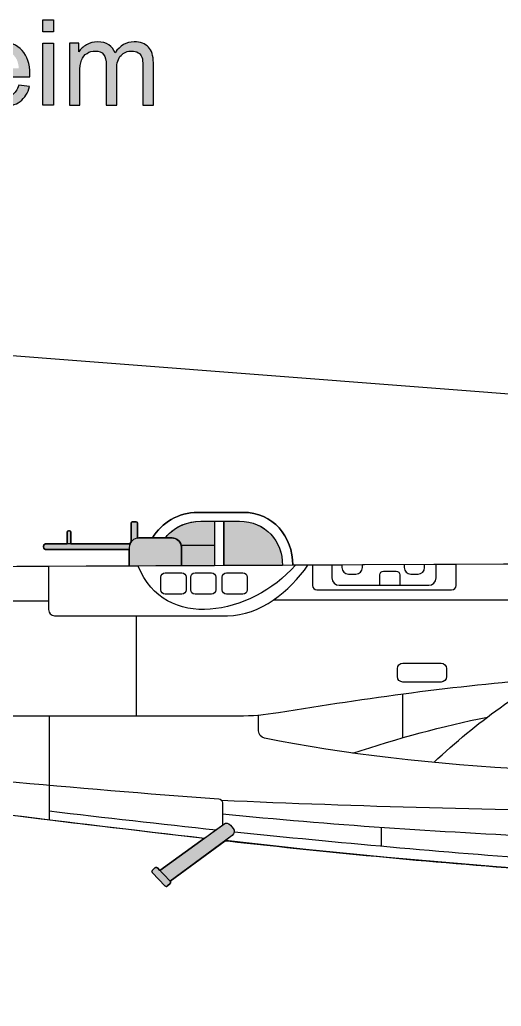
# Model space of a CAD drawing. Extents: x 54 to 366, y 42 to 297.
# Drawn here: x 103.4 to 129, y 244.3 to 296.7 of the extents above; entities that cross this region are included whole.
import ezdxf

# ---------------------------------------------------------------- set-up
doc = ezdxf.new("R2010")
doc.units = 0
doc.header["$MEASUREMENT"] = 0
for name, color, linetype in [('4-VIEW', 7, 'CONTINUOUS'), ('SOLIDS', 7, 'CONTINUOUS'), ('TITLE', 7, 'CONTINUOUS')]:
    doc.layers.add(name, color=color, linetype=linetype)

# ---------------------------------------------------------------- blocks, each defined once
blk = doc.blocks.new('BLOCK_27')
at = {"layer": 'TITLE'}
h = blk.add_hatch(color=7, dxfattribs=at)
h.dxf.hatch_style = 2
h.paths.add_polyline_path([(104.629, 296.076), (104.629, 296.718), (105.187, 296.718), (105.187, 296.076)])
h.paths.add_polyline_path([(104.629, 292.173), (104.629, 295.466), (105.187, 295.466), (105.187, 292.173)])
h = blk.add_hatch(color=7, dxfattribs=at)
h.dxf.hatch_style = 2
edge = h.paths.add_edge_path()
edge.add_spline(control_points=[(103.348, 293.233), (103.348, 293.233), (103.925, 293.162), (103.925, 293.162), (103.834, 292.825), (103.665, 292.563), (103.419, 292.377), (103.173, 292.191), (102.859, 292.098), (102.477, 292.098), (101.995, 292.098), (101.613, 292.247), (101.331, 292.543), (101.049, 292.84), (100.908, 293.256), (100.908, 293.791), (100.908, 294.345), (101.051, 294.775), (101.336, 295.081), (101.621, 295.387), (101.991, 295.54), (102.446, 295.54), (102.886, 295.54), (103.246, 295.39), (103.525, 295.09), (103.804, 294.791), (103.943, 294.369), (103.943, 293.825), (103.943, 293.792), (103.942, 293.743), (103.94, 293.676), (103.94, 293.676), (101.485, 293.676), (101.485, 293.676), (101.505, 293.315), (101.608, 293.038), (101.792, 292.846), (101.976, 292.653), (102.205, 292.557), (102.48, 292.557), (102.685, 292.557), (102.859, 292.611), (103.004, 292.718), (103.149, 292.826), (103.263, 292.997), (103.348, 293.233)], knot_values=[0, 0, 0, 0, 1, 1, 1, 2, 2, 2, 3, 3, 3, 4, 4, 4, 5, 5, 5, 6, 6, 6, 7, 7, 7, 8, 8, 8, 9, 9, 9, 10, 10, 10, 11, 11, 11, 12, 12, 12, 13, 13, 13, 14, 14, 14, 15, 15, 15, 15], degree=3, periodic=1)
edge = h.paths.add_edge_path()
edge.add_spline(control_points=[(101.516, 294.135), (101.516, 294.135), (103.354, 294.135), (103.354, 294.135), (103.329, 294.412), (103.259, 294.62), (103.143, 294.759), (102.966, 294.974), (102.735, 295.081), (102.452, 295.081), (102.196, 295.081), (101.98, 294.995), (101.805, 294.824), (101.631, 294.652), (101.534, 294.423), (101.516, 294.135)], knot_values=[0, 0, 0, 0, 1, 1, 1, 2, 2, 2, 3, 3, 3, 4, 4, 4, 5, 5, 5, 5], degree=3, periodic=1)
h = blk.add_hatch(color=7, dxfattribs=at)
h.dxf.hatch_style = 2
edge = h.paths.add_edge_path()
edge.add_spline(control_points=[(106.036, 292.173), (106.036, 292.173), (106.036, 295.466), (106.036, 295.466), (106.036, 295.466), (106.535, 295.466), (106.535, 295.466), (106.535, 295.466), (106.535, 295.004), (106.535, 295.004), (106.639, 295.165), (106.776, 295.294), (106.948, 295.393), (107.119, 295.491), (107.315, 295.54), (107.534, 295.54), (107.778, 295.54), (107.978, 295.489), (108.134, 295.388), (108.29, 295.287), (108.4, 295.145), (108.464, 294.963), (108.724, 295.348), (109.063, 295.54), (109.481, 295.54), (109.808, 295.54), (110.059, 295.45), (110.234, 295.269), (110.41, 295.088), (110.498, 294.809), (110.498, 294.433), (110.498, 294.433), (110.498, 292.173), (110.498, 292.173), (110.498, 292.173), (109.943, 292.173), (109.943, 292.173), (109.943, 292.173), (109.943, 294.247), (109.943, 294.247), (109.943, 294.47), (109.925, 294.631), (109.889, 294.729), (109.853, 294.827), (109.787, 294.906), (109.692, 294.966), (109.597, 295.026), (109.485, 295.056), (109.357, 295.056), (109.125, 295.056), (108.933, 294.979), (108.78, 294.825), (108.627, 294.671), (108.551, 294.425), (108.551, 294.086), (108.551, 294.086), (108.551, 292.173), (108.551, 292.173), (108.551, 292.173), (107.993, 292.173), (107.993, 292.173), (107.993, 292.173), (107.993, 294.312), (107.993, 294.312), (107.993, 294.56), (107.947, 294.746), (107.856, 294.87), (107.765, 294.994), (107.617, 295.056), (107.41, 295.056), (107.253, 295.056), (107.108, 295.015), (106.974, 294.932), (106.841, 294.85), (106.744, 294.729), (106.684, 294.569), (106.624, 294.41), (106.594, 294.181), (106.594, 293.881), (106.594, 293.881), (106.594, 292.173), (106.594, 292.173), (106.594, 292.173), (106.036, 292.173), (106.036, 292.173)], knot_values=[0, 0, 0, 0, 1, 1, 1, 2, 2, 2, 3, 3, 3, 4, 4, 4, 5, 5, 5, 6, 6, 6, 7, 7, 7, 8, 8, 8, 9, 9, 9, 10, 10, 10, 11, 11, 11, 12, 12, 12, 13, 13, 13, 14, 14, 14, 15, 15, 15, 16, 16, 16, 17, 17, 17, 18, 18, 18, 19, 19, 19, 20, 20, 20, 21, 21, 21, 22, 22, 22, 23, 23, 23, 24, 24, 24, 25, 25, 25, 26, 26, 26, 27, 27, 27, 28, 28, 28, 28], degree=3, periodic=1)
for points in [[(104.629, 296.076), (104.629, 296.718), (105.187, 296.718), (105.187, 296.076), (104.629, 296.076)], [(104.629, 292.173), (104.629, 295.466), (105.187, 295.466), (105.187, 292.173), (104.629, 292.173)]]:
    blk.add_lwpolyline(points, dxfattribs=at)
for points, knots in [([(103.348, 293.233), (103.348, 293.233), (103.925, 293.162), (103.925, 293.162), (103.834, 292.825), (103.665, 292.563), (103.419, 292.377), (103.173, 292.191), (102.859, 292.098), (102.477, 292.098), (101.995, 292.098), (101.613, 292.247), (101.331, 292.543), (101.049, 292.84), (100.908, 293.256), (100.908, 293.791), (100.908, 294.345), (101.051, 294.775), (101.336, 295.081), (101.621, 295.387), (101.991, 295.54), (102.446, 295.54), (102.886, 295.54), (103.246, 295.39), (103.525, 295.09), (103.804, 294.791), (103.943, 294.369), (103.943, 293.825), (103.943, 293.792), (103.942, 293.743), (103.94, 293.676), (103.94, 293.676), (101.485, 293.676), (101.485, 293.676), (101.505, 293.315), (101.608, 293.038), (101.792, 292.846), (101.976, 292.653), (102.205, 292.557), (102.48, 292.557), (102.685, 292.557), (102.859, 292.611), (103.004, 292.718), (103.149, 292.826), (103.263, 292.997), (103.348, 293.233)], [0, 0, 0, 0, 1, 1, 1, 2, 2, 2, 3, 3, 3, 4, 4, 4, 5, 5, 5, 6, 6, 6, 7, 7, 7, 8, 8, 8, 9, 9, 9, 10, 10, 10, 11, 11, 11, 12, 12, 12, 13, 13, 13, 14, 14, 14, 15, 15, 15, 15]), ([(106.036, 292.173), (106.036, 292.173), (106.036, 295.466), (106.036, 295.466), (106.036, 295.466), (106.535, 295.466), (106.535, 295.466), (106.535, 295.466), (106.535, 295.004), (106.535, 295.004), (106.639, 295.165), (106.776, 295.294), (106.948, 295.393), (107.119, 295.491), (107.315, 295.54), (107.534, 295.54), (107.778, 295.54), (107.978, 295.489), (108.134, 295.388), (108.29, 295.287), (108.4, 295.145), (108.464, 294.963), (108.724, 295.348), (109.063, 295.54), (109.481, 295.54), (109.808, 295.54), (110.059, 295.45), (110.234, 295.269), (110.41, 295.088), (110.498, 294.809), (110.498, 294.433), (110.498, 294.433), (110.498, 292.173), (110.498, 292.173), (110.498, 292.173), (109.943, 292.173), (109.943, 292.173), (109.943, 292.173), (109.943, 294.247), (109.943, 294.247), (109.943, 294.47), (109.925, 294.631), (109.889, 294.729), (109.853, 294.827), (109.787, 294.906), (109.692, 294.966), (109.597, 295.026), (109.485, 295.056), (109.357, 295.056), (109.125, 295.056), (108.933, 294.979), (108.78, 294.825), (108.627, 294.671), (108.551, 294.425), (108.551, 294.086), (108.551, 294.086), (108.551, 292.173), (108.551, 292.173), (108.551, 292.173), (107.993, 292.173), (107.993, 292.173), (107.993, 292.173), (107.993, 294.312), (107.993, 294.312), (107.993, 294.56), (107.947, 294.746), (107.856, 294.87), (107.765, 294.994), (107.617, 295.056), (107.41, 295.056), (107.253, 295.056), (107.108, 295.015), (106.974, 294.932), (106.841, 294.85), (106.744, 294.729), (106.684, 294.569), (106.624, 294.41), (106.594, 294.181), (106.594, 293.881), (106.594, 293.881), (106.594, 292.173), (106.594, 292.173), (106.594, 292.173), (106.036, 292.173), (106.036, 292.173)], [0, 0, 0, 0, 1, 1, 1, 2, 2, 2, 3, 3, 3, 4, 4, 4, 5, 5, 5, 6, 6, 6, 7, 7, 7, 8, 8, 8, 9, 9, 9, 10, 10, 10, 11, 11, 11, 12, 12, 12, 13, 13, 13, 14, 14, 14, 15, 15, 15, 16, 16, 16, 17, 17, 17, 18, 18, 18, 19, 19, 19, 20, 20, 20, 21, 21, 21, 22, 22, 22, 23, 23, 23, 24, 24, 24, 25, 25, 25, 26, 26, 26, 27, 27, 27, 28, 28, 28, 28])]:
    blk.add_open_spline(points, degree=3, knots=knots, dxfattribs=at)

msp = doc.modelspace()

# ---------------------------------------------------------------- hatches: boundary and pattern name
at = {"layer": 'SOLIDS'}
h = msp.add_hatch(color=7, dxfattribs=at)
edge = h.paths.add_edge_path()
edge.add_spline(control_points=[(105.921, 268.867), (105.921, 268.867), (104.767, 268.867), (104.767, 268.867), (104.617, 268.867), (104.617, 268.58), (104.767, 268.58), (104.767, 268.58), (109.221, 268.576), (109.221, 268.576), (109.221, 268.576), (109.221, 267.691), (109.221, 267.691), (109.221, 267.691), (109.694, 267.693), (109.694, 267.693), (109.694, 267.693), (111.99, 267.703), (111.99, 267.703), (111.99, 267.703), (111.99, 268.684), (111.99, 268.684), (111.99, 268.724), (111.985, 268.763), (111.976, 268.8), (111.923, 269.019), (111.725, 269.183), (111.49, 269.183), (111.49, 269.183), (110.45, 269.184), (110.45, 269.184), (110.45, 269.184), (109.72, 269.183), (109.72, 269.183), (109.72, 269.183), (109.654, 269.179), (109.654, 269.179), (109.654, 269.179), (109.654, 269.975), (109.654, 269.975), (109.654, 270.011), (109.625, 270.04), (109.589, 270.04), (109.589, 270.04), (109.379, 270.04), (109.379, 270.04), (109.343, 270.04), (109.314, 270.011), (109.314, 269.975), (109.314, 269.975), (109.314, 268.974), (109.314, 268.974), (109.29, 268.941), (109.271, 268.905), (109.256, 268.867), (109.256, 268.867), (106.114, 268.867), (106.114, 268.867), (106.114, 268.867), (106.114, 269.505), (106.114, 269.505), (106.114, 269.541), (106.085, 269.57), (106.049, 269.57), (106.049, 269.57), (105.986, 269.57), (105.986, 269.57), (105.95, 269.57), (105.921, 269.541), (105.921, 269.505), (105.921, 269.505), (105.921, 268.867), (105.921, 268.867)], knot_values=[0, 0, 0, 0, 1, 1, 1, 2, 2, 2, 3, 3, 3, 4, 4, 4, 5, 5, 5, 6, 6, 6, 7, 7, 7, 8, 8, 8, 9, 9, 9, 10, 10, 10, 11, 11, 11, 12, 12, 12, 13, 13, 13, 14, 14, 14, 15, 15, 15, 16, 16, 16, 17, 17, 17, 18, 18, 18, 19, 19, 19, 20, 20, 20, 21, 21, 21, 22, 22, 22, 23, 23, 23, 24, 24, 24, 24], degree=3, periodic=1)
h = msp.add_hatch(color=7, dxfattribs=at)
edge = h.paths.add_edge_path()
edge.add_spline(control_points=[(111.976, 268.8), (111.985, 268.763), (111.99, 268.724), (111.99, 268.684), (111.99, 268.684), (111.99, 267.703), (111.99, 267.703), (111.99, 267.703), (113.74, 267.712), (113.74, 267.712), (113.74, 267.712), (113.74, 268.8), (113.74, 268.8), (113.74, 268.8), (113.74, 270.073), (113.74, 270.073), (113.74, 270.073), (113.013, 270.073), (113.013, 270.073), (112.314, 270.073), (111.692, 269.791), (111.253, 269.339), (111.22, 269.305), (111.161, 269.237), (111.116, 269.183), (111.116, 269.183), (111.49, 269.183), (111.49, 269.183), (111.725, 269.183), (111.923, 269.019), (111.976, 268.8), (111.976, 268.8), (111.976, 268.8), (111.976, 268.8)], knot_values=[0, 0, 0, 0, 1, 1, 1, 2, 2, 2, 3, 3, 3, 4, 4, 4, 5, 5, 5, 6, 6, 6, 7, 7, 7, 8, 8, 8, 9, 9, 9, 10, 10, 10, 11, 11, 11, 11], degree=3, periodic=1)
edge = h.paths.add_edge_path()
edge.add_spline(control_points=[(114.242, 270.073), (114.242, 270.073), (114.242, 267.714), (114.242, 267.714), (114.242, 267.714), (117.355, 267.729), (117.355, 267.729), (117.354, 269.017), (116.454, 270.072), (115.076, 270.072), (115.076, 270.072), (114.242, 270.073), (114.242, 270.073)], knot_values=[0, 0, 0, 0, 1, 1, 1, 2, 2, 2, 3, 3, 3, 4, 4, 4, 4], degree=3, periodic=1)
h = msp.add_hatch(color=7, dxfattribs=at)
edge = h.paths.add_edge_path()
edge.add_spline(control_points=[(110.452, 251.53), (110.413, 251.492), (110.411, 251.429), (110.449, 251.39), (110.449, 251.39), (111.115, 250.698), (111.115, 250.698), (111.153, 250.659), (111.216, 250.658), (111.255, 250.695), (111.255, 250.695), (111.383, 250.818), (111.383, 250.818), (111.419, 250.853), (111.423, 250.909), (111.394, 250.948), (111.394, 250.948), (114.308, 253.095), (114.308, 253.095), (114.308, 253.095), (114.69, 253.377), (114.69, 253.377), (114.811, 253.465), (114.832, 253.634), (114.739, 253.75), (114.739, 253.75), (114.591, 253.933), (114.591, 253.933), (114.504, 254.041), (114.348, 254.062), (114.235, 253.98), (114.235, 253.98), (114.17, 253.933), (114.17, 253.933), (114.17, 253.933), (113.821, 253.679), (113.821, 253.679), (113.821, 253.679), (113.214, 253.237), (113.214, 253.237), (113.214, 253.237), (110.849, 251.515), (110.849, 251.515), (110.849, 251.515), (110.719, 251.65), (110.719, 251.65), (110.682, 251.689), (110.619, 251.69), (110.58, 251.653), (110.58, 251.653), (110.452, 251.53), (110.452, 251.53)], knot_values=[0, 0, 0, 0, 1, 1, 1, 2, 2, 2, 3, 3, 3, 4, 4, 4, 5, 5, 5, 6, 6, 6, 7, 7, 7, 8, 8, 8, 9, 9, 9, 10, 10, 10, 11, 11, 11, 12, 12, 12, 13, 13, 13, 14, 14, 14, 15, 15, 15, 16, 16, 16, 17, 17, 17, 17], degree=3, periodic=1)

# ---------------------------------------------------------------- linework, layer by layer
at = {"layer": '4-VIEW', "color": 7}
for points in [[(68.535, 281.53), (132.384, 276.603), (136.551, 276.603)], [(113.74, 270.073), (113.74, 267.712)], [(114.242, 270.073), (114.242, 267.714)], [(111.976, 268.8), (113.74, 268.8)], [(104.93, 265.822), (78.701, 265.822)], [(116.883, 265.892), (151.964, 265.892)], [(109.579, 265.051), (109.579, 259.736)], [(123.722, 260.896), (123.722, 258.561)], [(104.966, 259.736), (104.966, 254.228)], [(122.59, 253.816), (122.59, 252.817)]]:
    msp.add_lwpolyline(points, dxfattribs=at)
for points, knots in [([(136.469, 267.819), (136.469, 267.819), (81.069, 267.559), (81.069, 267.559), (79.588, 267.552), (78.31, 268.237), (77.496, 269.475), (74.523, 274), (71.56, 278.147), (68.14, 281.977), (61.975, 288.88), (58.858, 283.661), (56.419, 276.832), (55.946, 275.507), (55.52, 274.178), (55.156, 272.842)], [0, 0, 0, 0, 1, 1, 1, 2, 2, 2, 3, 3, 3, 4, 4, 4, 5, 5, 5, 5]), ([(110.45, 269.184), (110.941, 270), (111.827, 270.545), (112.859, 270.545), (112.859, 270.545), (115.254, 270.545), (115.254, 270.545), (116.855, 270.545), (117.9, 269.278), (117.9, 267.731)], [0, 0, 0, 0, 1, 1, 1, 2, 2, 2, 3, 3, 3, 3]), ([(109.314, 268.974), (109.314, 268.974), (109.314, 269.975), (109.314, 269.975), (109.314, 270.011), (109.343, 270.041), (109.379, 270.041), (109.379, 270.041), (109.589, 270.041), (109.589, 270.041), (109.625, 270.041), (109.654, 270.011), (109.654, 269.975), (109.654, 269.975), (109.654, 269.17), (109.654, 269.17)], [0, 0, 0, 0, 1, 1, 1, 2, 2, 2, 3, 3, 3, 4, 4, 4, 5, 5, 5, 5]), ([(111.123, 269.194), (111.565, 269.73), (112.241, 270.073), (113.013, 270.073), (113.013, 270.073), (115.076, 270.072), (115.076, 270.072), (116.455, 270.072), (117.355, 269.015), (117.355, 267.725)], [0, 0, 0, 0, 1, 1, 1, 2, 2, 2, 3, 3, 3, 3]), ([(105.92, 268.867), (105.92, 268.867), (105.92, 269.505), (105.92, 269.505), (105.92, 269.541), (105.95, 269.57), (105.986, 269.57), (105.986, 269.57), (106.049, 269.57), (106.049, 269.57), (106.085, 269.57), (106.114, 269.541), (106.114, 269.505), (106.114, 269.505), (106.114, 268.867), (106.114, 268.867)], [0, 0, 0, 0, 1, 1, 1, 2, 2, 2, 3, 3, 3, 4, 4, 4, 5, 5, 5, 5]), ([(111.99, 267.703), (111.99, 267.703), (111.99, 268.684), (111.99, 268.684), (111.99, 268.959), (111.765, 269.183), (111.49, 269.183), (111.49, 269.183), (109.72, 269.183), (109.72, 269.183), (109.444, 269.183), (109.22, 268.959), (109.22, 268.684), (109.22, 268.684), (109.22, 267.691), (109.22, 267.691)], [0, 0, 0, 0, 1, 1, 1, 2, 2, 2, 3, 3, 3, 4, 4, 4, 5, 5, 5, 5]), ([(109.22, 268.867), (109.22, 268.867), (104.766, 268.867), (104.766, 268.867), (104.617, 268.867), (104.617, 268.581), (104.766, 268.581), (104.766, 268.581), (109.22, 268.581), (109.22, 268.581)], [0, 0, 0, 0, 1, 1, 1, 2, 2, 2, 3, 3, 3, 3]), ([(104.93, 267.671), (104.93, 267.671), (104.93, 265.377), (104.93, 265.377), (104.93, 265.197), (105.076, 265.051), (105.256, 265.051), (105.256, 265.051), (114.433, 265.051), (114.433, 265.051), (116.18, 265.051), (117.748, 266.365), (118.704, 267.735)], [0, 0, 0, 0, 1, 1, 1, 2, 2, 2, 3, 3, 3, 4, 4, 4, 4]), ([(111.132, 266.195), (111.132, 266.195), (112.007, 266.195), (112.007, 266.195), (112.134, 266.195), (112.237, 266.299), (112.237, 266.425), (112.237, 266.425), (112.237, 267.099), (112.237, 267.099), (112.237, 267.226), (112.134, 267.329), (112.007, 267.329), (112.007, 267.329), (111.132, 267.329), (111.132, 267.329), (111.006, 267.329), (110.902, 267.226), (110.902, 267.099), (110.902, 267.099), (110.902, 266.425), (110.902, 266.425), (110.902, 266.299), (111.006, 266.195), (111.132, 266.195), (111.132, 266.195), (111.132, 266.195), (111.132, 266.195)], [0, 0, 0, 0, 1, 1, 1, 2, 2, 2, 3, 3, 3, 4, 4, 4, 5, 5, 5, 6, 6, 6, 7, 7, 7, 8, 8, 8, 9, 9, 9, 9]), ([(112.71, 266.195), (112.71, 266.195), (113.586, 266.195), (113.586, 266.195), (113.712, 266.195), (113.815, 266.299), (113.815, 266.425), (113.815, 266.425), (113.815, 267.099), (113.815, 267.099), (113.815, 267.226), (113.712, 267.329), (113.586, 267.329), (113.586, 267.329), (112.71, 267.329), (112.71, 267.329), (112.584, 267.329), (112.481, 267.226), (112.481, 267.099), (112.481, 267.099), (112.481, 266.425), (112.481, 266.425), (112.481, 266.299), (112.584, 266.195), (112.71, 266.195), (112.71, 266.195), (112.71, 266.195), (112.71, 266.195)], [0, 0, 0, 0, 1, 1, 1, 2, 2, 2, 3, 3, 3, 4, 4, 4, 5, 5, 5, 6, 6, 6, 7, 7, 7, 8, 8, 8, 9, 9, 9, 9]), ([(114.382, 266.195), (114.382, 266.195), (115.257, 266.195), (115.257, 266.195), (115.383, 266.195), (115.486, 266.299), (115.486, 266.425), (115.486, 266.425), (115.486, 267.099), (115.486, 267.099), (115.486, 267.226), (115.383, 267.329), (115.257, 267.329), (115.257, 267.329), (114.382, 267.329), (114.382, 267.329), (114.255, 267.329), (114.152, 267.226), (114.152, 267.099), (114.152, 267.099), (114.152, 266.425), (114.152, 266.425), (114.152, 266.299), (114.255, 266.195), (114.382, 266.195), (114.382, 266.195), (114.382, 266.195), (114.382, 266.195)], [0, 0, 0, 0, 1, 1, 1, 2, 2, 2, 3, 3, 3, 4, 4, 4, 5, 5, 5, 6, 6, 6, 7, 7, 7, 8, 8, 8, 9, 9, 9, 9]), ([(118.945, 267.736), (118.945, 267.736), (118.945, 266.663), (118.945, 266.663), (118.945, 266.532), (119.052, 266.425), (119.183, 266.425), (119.183, 266.425), (126.338, 266.425), (126.338, 266.425), (126.47, 266.425), (126.577, 266.532), (126.577, 266.663), (126.577, 266.663), (126.577, 267.772), (126.577, 267.772)], [0, 0, 0, 0, 1, 1, 1, 2, 2, 2, 3, 3, 3, 4, 4, 4, 5, 5, 5, 5]), ([(119.978, 267.741), (119.978, 267.741), (119.978, 267.059), (119.978, 267.059), (119.978, 266.844), (120.153, 266.669), (120.368, 266.669), (120.368, 266.669), (125.125, 266.669), (125.125, 266.669), (125.34, 266.669), (125.515, 266.844), (125.515, 267.059), (125.515, 267.059), (125.515, 267.767), (125.515, 267.767)], [0, 0, 0, 0, 1, 1, 1, 2, 2, 2, 3, 3, 3, 4, 4, 4, 5, 5, 5, 5]), ([(120.515, 267.744), (120.515, 267.744), (120.515, 267.611), (120.515, 267.611), (120.515, 267.42), (120.671, 267.264), (120.862, 267.264), (120.862, 267.264), (121.252, 267.264), (121.252, 267.264), (121.443, 267.264), (121.599, 267.42), (121.599, 267.611), (121.599, 267.611), (121.599, 267.749), (121.599, 267.749)], [0, 0, 0, 0, 1, 1, 1, 2, 2, 2, 3, 3, 3, 4, 4, 4, 5, 5, 5, 5]), ([(122.524, 266.669), (122.524, 266.669), (122.524, 267.227), (122.524, 267.227), (122.524, 267.334), (122.612, 267.422), (122.719, 267.422), (122.719, 267.422), (123.397, 267.422), (123.397, 267.422), (123.505, 267.422), (123.593, 267.334), (123.593, 267.227), (123.593, 267.227), (123.593, 266.669), (123.593, 266.669)], [0, 0, 0, 0, 1, 1, 1, 2, 2, 2, 3, 3, 3, 4, 4, 4, 5, 5, 5, 5]), ([(123.822, 267.744), (123.822, 267.744), (123.822, 267.611), (123.822, 267.611), (123.822, 267.42), (123.978, 267.264), (124.17, 267.264), (124.17, 267.264), (124.558, 267.264), (124.558, 267.264), (124.75, 267.264), (124.905, 267.42), (124.905, 267.611), (124.905, 267.611), (124.905, 267.749), (124.905, 267.749)], [0, 0, 0, 0, 1, 1, 1, 2, 2, 2, 3, 3, 3, 4, 4, 4, 5, 5, 5, 5]), ([(125.396, 257.259), (127.744, 259.468), (129.875, 260.928), (133.07, 262.872), (134.889, 263.979), (136.685, 264.668), (138.507, 265.089), (140.927, 265.648), (145.535, 266.222), (148.734, 265.406), (151.085, 264.806), (157.514, 259.391), (156.257, 258.087), (155.142, 256.93), (148.265, 256.435), (146.877, 256.442), (135.605, 256.5), (124.788, 256.822), (116.4, 258.546), (116.217, 258.584), (116.088, 258.742), (116.088, 258.929), (116.088, 258.929), (116.088, 259.781), (116.088, 259.781)], [0, 0, 0, 0, 1, 1, 1, 2, 2, 2, 3, 3, 3, 4, 4, 4, 5, 5, 5, 6, 6, 6, 7, 7, 7, 8, 8, 8, 8]), ([(54.569, 265.632), (55.357, 263.257), (57.373, 261.367), (59.995, 260.862), (64.563, 259.982), (69.148, 259.113), (73.721, 258.442), (86.811, 256.522), (99.972, 254.75), (113.214, 253.237)], [0, 0, 0, 0, 1, 1, 1, 2, 2, 2, 3, 3, 3, 3]), ([(123.747, 261.53), (123.747, 261.53), (125.784, 261.53), (125.784, 261.53), (125.942, 261.53), (126.071, 261.659), (126.071, 261.816), (126.071, 261.816), (126.071, 262.247), (126.071, 262.247), (126.071, 262.405), (125.942, 262.534), (125.784, 262.534), (125.784, 262.534), (123.747, 262.534), (123.747, 262.534), (123.589, 262.534), (123.46, 262.405), (123.46, 262.247), (123.46, 262.247), (123.46, 261.816), (123.46, 261.816), (123.46, 261.659), (123.589, 261.53), (123.747, 261.53), (123.747, 261.53), (123.747, 261.53), (123.747, 261.53)], [0, 0, 0, 0, 1, 1, 1, 2, 2, 2, 3, 3, 3, 4, 4, 4, 5, 5, 5, 6, 6, 6, 7, 7, 7, 8, 8, 8, 9, 9, 9, 9]), ([(77.334, 259.736), (77.334, 259.736), (115.003, 259.736), (115.003, 259.736), (115.755, 259.736), (116.396, 259.788), (117.138, 259.91), (121.882, 260.687), (126.585, 261.338), (131.193, 261.704)], [0, 0, 0, 0, 1, 1, 1, 2, 2, 2, 3, 3, 3, 3]), ([(91.021, 257.462), (98.67, 256.613), (106.319, 255.873), (113.968, 255.324), (114.082, 255.316), (114.17, 255.222), (114.17, 255.108), (114.17, 255.108), (114.17, 253.933), (114.17, 253.933)], [0, 0, 0, 0, 1, 1, 1, 2, 2, 2, 3, 3, 3, 3]), ([(110.849, 251.516), (110.849, 251.516), (114.235, 253.981), (114.235, 253.981), (114.347, 254.062), (114.504, 254.042), (114.591, 253.933), (114.591, 253.933), (114.739, 253.75), (114.739, 253.75), (114.832, 253.634), (114.811, 253.465), (114.69, 253.377), (114.69, 253.377), (111.394, 250.949), (111.394, 250.949)], [0, 0, 0, 0, 1, 1, 1, 2, 2, 2, 3, 3, 3, 4, 4, 4, 5, 5, 5, 5]), ([(110.449, 251.39), (110.449, 251.39), (111.115, 250.698), (111.115, 250.698), (111.153, 250.659), (111.216, 250.658), (111.255, 250.695), (111.255, 250.695), (111.383, 250.819), (111.383, 250.819), (111.422, 250.856), (111.423, 250.919), (111.385, 250.958), (111.385, 250.958), (110.719, 251.65), (110.719, 251.65), (110.682, 251.69), (110.619, 251.691), (110.58, 251.653), (110.58, 251.653), (110.452, 251.53), (110.452, 251.53), (110.412, 251.492), (110.411, 251.429), (110.449, 251.39), (110.449, 251.39), (110.449, 251.39), (110.449, 251.39)], [0, 0, 0, 0, 1, 1, 1, 2, 2, 2, 3, 3, 3, 4, 4, 4, 5, 5, 5, 6, 6, 6, 7, 7, 7, 8, 8, 8, 9, 9, 9, 9])]:
    msp.add_open_spline(points, degree=3, knots=knots, dxfattribs=at)
for points in [[(118.043, 267.732), (115.698, 265.085), (111.09, 264.172), (109.694, 267.693)], [(121.093, 257.753), (123.477, 258.539), (125.86, 259.189), (128.243, 259.669)], [(114.112, 255.256), (121.397, 254.924), (128.838, 254.73), (136.429, 254.666)], [(104.966, 254.686), (107.921, 254.329), (110.879, 253.992), (113.84, 253.677)], [(114.17, 254.52), (119.904, 253.962), (125.639, 253.568), (131.373, 253.315)], [(114.809, 253.575), (120.315, 253), (125.836, 252.503), (131.373, 252.103)], [(160.326, 250.853), (145.545, 250.305), (129.465, 251.396), (114.322, 253.102)]]:
    msp.add_open_spline(points, degree=3, dxfattribs=at)
at = {"layer": 'SOLIDS'}
for points, knots in [([(111.394, 250.948), (111.423, 250.909), (111.419, 250.853), (111.383, 250.818), (111.383, 250.818), (111.255, 250.695), (111.255, 250.695), (111.216, 250.658), (111.153, 250.659), (111.115, 250.698), (111.115, 250.698), (110.449, 251.39), (110.449, 251.39), (110.411, 251.429), (110.413, 251.492), (110.452, 251.53), (110.452, 251.53), (110.58, 251.653), (110.58, 251.653), (110.619, 251.69), (110.682, 251.689), (110.719, 251.65), (110.719, 251.65), (110.849, 251.515), (110.849, 251.515), (110.849, 251.515), (113.214, 253.237), (113.214, 253.237), (105.791, 254.085), (98.394, 255.014), (91.021, 256.006), (86.081, 256.67), (81.151, 257.362), (76.232, 258.075), (75.422, 258.193), (74.612, 258.311), (73.803, 258.43), (73.803, 258.43), (73.193, 256.854), (73.193, 256.854), (73.174, 256.804), (73.141, 256.763), (73.1, 256.734), (73.1, 256.734), (72.661, 256.274), (72.661, 256.274), (72.894, 255.975), (73.033, 255.599), (73.033, 255.19), (73.033, 254.215), (72.243, 253.425), (71.268, 253.425), (70.294, 253.425), (69.504, 254.215), (69.504, 255.19), (69.504, 256.165), (70.294, 256.955), (71.268, 256.955), (71.648, 256.955), (71.999, 256.835), (72.287, 256.632), (72.287, 256.632), (72.515, 256.897), (72.515, 256.897), (72.488, 256.952), (72.48, 257.018), (72.498, 257.082), (72.498, 257.082), (72.913, 258.562), (72.913, 258.562), (70.255, 258.965), (67.593, 259.432), (64.934, 259.925), (63.286, 260.23), (61.639, 260.545), (59.995, 260.862), (58.997, 261.054), (58.087, 261.447), (57.299, 261.991), (56.403, 262.609), (55.665, 263.423), (55.135, 264.358), (54.906, 264.762), (54.716, 265.189), (54.569, 265.632), (54.569, 265.632), (54.356, 265.632), (54.356, 265.632), (54.222, 265.632), (54.112, 265.742), (54.112, 265.876), (54.112, 266.01), (54.222, 266.12), (54.356, 266.12), (54.356, 266.12), (54.426, 266.12), (54.426, 266.12), (54.186, 267.065), (54.136, 268.075), (54.314, 269.095), (54.474, 270.011), (54.668, 270.922), (54.893, 271.829), (54.936, 272.004), (54.98, 272.179), (55.026, 272.354), (55.026, 272.354), (54.715, 272.354), (54.715, 272.354), (54.581, 272.354), (54.471, 272.464), (54.471, 272.598), (54.471, 272.732), (54.581, 272.842), (54.715, 272.842), (54.715, 272.842), (55.156, 272.842), (55.156, 272.842), (55.209, 273.036), (55.263, 273.231), (55.319, 273.426), (55.645, 274.565), (56.015, 275.7), (56.419, 276.831), (56.541, 277.174), (56.665, 277.512), (56.791, 277.845), (57.043, 278.511), (57.303, 279.155), (57.573, 279.767), (58.176, 281.133), (58.831, 282.339), (59.563, 283.268), (61.376, 285.566), (63.668, 286.169), (66.84, 283.297), (67.258, 282.918), (67.691, 282.48), (68.14, 281.976), (68.268, 281.833), (68.395, 281.69), (68.521, 281.546), (68.526, 281.541), (68.53, 281.536), (68.535, 281.53), (71.789, 277.825), (74.638, 273.825), (77.497, 269.475), (78.107, 268.546), (78.978, 267.929), (80, 267.681), (80.341, 267.598), (80.699, 267.557), (81.069, 267.559), (81.069, 267.559), (91.017, 267.605), (91.017, 267.605), (91.017, 267.605), (104.93, 267.67), (104.93, 267.67), (104.93, 267.67), (109.221, 267.691), (109.221, 267.691), (109.221, 267.691), (109.221, 268.576), (109.221, 268.576), (109.221, 268.576), (104.767, 268.58), (104.767, 268.58), (104.617, 268.58), (104.617, 268.867), (104.767, 268.867), (104.767, 268.867), (105.921, 268.867), (105.921, 268.867), (105.921, 268.867), (105.921, 269.505), (105.921, 269.505), (105.921, 269.541), (105.95, 269.57), (105.986, 269.57), (105.986, 269.57), (106.049, 269.57), (106.049, 269.57), (106.085, 269.57), (106.114, 269.541), (106.114, 269.505), (106.114, 269.505), (106.114, 268.867), (106.114, 268.867), (106.114, 268.867), (109.256, 268.867), (109.256, 268.867), (109.271, 268.905), (109.29, 268.941), (109.314, 268.974), (109.314, 268.974), (109.314, 269.975), (109.314, 269.975), (109.314, 270.011), (109.343, 270.04), (109.379, 270.04), (109.379, 270.04), (109.589, 270.04), (109.589, 270.04), (109.625, 270.04), (109.654, 270.011), (109.654, 269.975), (109.654, 269.975), (109.654, 269.179), (109.654, 269.179), (109.676, 269.182), (109.698, 269.183), (109.72, 269.183), (109.72, 269.183), (110.45, 269.184), (110.45, 269.184), (110.941, 270), (111.827, 270.545), (112.859, 270.545), (112.859, 270.545), (115.254, 270.545), (115.254, 270.545), (116.856, 270.545), (117.901, 269.278), (117.901, 267.731), (117.901, 267.731), (118.043, 267.732), (118.043, 267.732), (118.043, 267.732), (118.704, 267.735), (118.704, 267.735), (118.704, 267.735), (118.945, 267.736), (118.945, 267.736), (118.945, 267.736), (119.978, 267.741), (119.978, 267.741), (119.978, 267.741), (120.516, 267.744), (120.516, 267.744), (120.516, 267.744), (121.599, 267.749), (121.599, 267.749), (121.599, 267.749), (125.516, 267.767), (125.516, 267.767), (125.516, 267.767), (126.577, 267.772), (126.577, 267.772), (126.577, 267.772), (132.384, 267.799), (132.384, 267.799), (132.384, 267.799), (136.47, 267.818), (136.47, 267.818), (136.47, 267.818), (136.551, 276.755), (136.551, 276.755), (136.555, 277.129), (137.207, 277.139), (137.212, 276.758), (137.212, 276.758), (137.335, 267.849), (137.335, 267.849), (137.335, 267.849), (143.518, 267.849), (143.518, 267.849), (143.518, 267.849), (151.123, 267.849), (151.123, 267.849), (151.123, 267.849), (151.725, 267.849), (151.725, 267.849), (151.725, 267.849), (160.535, 267.849), (160.535, 267.849), (160.535, 267.849), (161.263, 267.849), (161.263, 267.849), (163.881, 267.849), (166.392, 266.725), (168.615, 265.054), (168.629, 265.043), (168.678, 264.997), (168.716, 264.962), (168.827, 265.404), (168.972, 265.815), (169.138, 266.206), (169.191, 266.33), (169.375, 266.301), (169.388, 266.167), (169.445, 265.561), (169.492, 264.954), (169.528, 264.347), (169.528, 264.347), (169.642, 264.267), (169.642, 264.267), (172.041, 262.207), (174.02, 259.537), (175.348, 257.138), (175.508, 256.849), (175.569, 256.534), (175.54, 256.228), (175.503, 255.846), (175.323, 255.481), (175.013, 255.209), (174.059, 254.368), (172.878, 253.657), (171.485, 253.068), (170.927, 252.832), (170.336, 252.616), (169.711, 252.418), (169.729, 249.74), (169.636, 246.691), (169.216, 244.466), (169.191, 244.333), (169.019, 244.303), (168.966, 244.427), (168.567, 245.364), (168.205, 249.001), (168.316, 252.024), (167.262, 251.757), (166.127, 251.537), (164.914, 251.361), (163.996, 251.228), (163.034, 251.12), (162.029, 251.037), (162.029, 251.037), (162.029, 250.664), (162.029, 250.664), (162.029, 250.372), (161.737, 250.174), (161.465, 250.281), (161.056, 250.443), (160.677, 250.633), (160.326, 250.853), (156.077, 250.696), (151.721, 250.674), (147.311, 250.763), (147.151, 250.766), (146.99, 250.769), (146.83, 250.773), (141.72, 250.885), (136.541, 251.145), (131.374, 251.515), (125.679, 251.922), (119.999, 252.463), (114.445, 253.088), (114.422, 253.09), (114.363, 253.093), (114.308, 253.095), (114.308, 253.095), (111.394, 250.948), (111.394, 250.948)], [0, 0, 0, 0, 1, 1, 1, 2, 2, 2, 3, 3, 3, 4, 4, 4, 5, 5, 5, 6, 6, 6, 7, 7, 7, 8, 8, 8, 9, 9, 9, 10, 10, 10, 11, 11, 11, 12, 12, 12, 13, 13, 13, 14, 14, 14, 15, 15, 15, 16, 16, 16, 17, 17, 17, 18, 18, 18, 19, 19, 19, 20, 20, 20, 21, 21, 21, 22, 22, 22, 23, 23, 23, 24, 24, 24, 25, 25, 25, 26, 26, 26, 27, 27, 27, 28, 28, 28, 29, 29, 29, 30, 30, 30, 31, 31, 31, 32, 32, 32, 33, 33, 33, 34, 34, 34, 35, 35, 35, 36, 36, 36, 37, 37, 37, 38, 38, 38, 39, 39, 39, 40, 40, 40, 41, 41, 41, 42, 42, 42, 43, 43, 43, 44, 44, 44, 45, 45, 45, 46, 46, 46, 47, 47, 47, 48, 48, 48, 49, 49, 49, 50, 50, 50, 51, 51, 51, 52, 52, 52, 53, 53, 53, 54, 54, 54, 55, 55, 55, 56, 56, 56, 57, 57, 57, 58, 58, 58, 59, 59, 59, 60, 60, 60, 61, 61, 61, 62, 62, 62, 63, 63, 63, 64, 64, 64, 65, 65, 65, 66, 66, 66, 67, 67, 67, 68, 68, 68, 69, 69, 69, 70, 70, 70, 71, 71, 71, 72, 72, 72, 73, 73, 73, 74, 74, 74, 75, 75, 75, 76, 76, 76, 77, 77, 77, 78, 78, 78, 79, 79, 79, 80, 80, 80, 81, 81, 81, 82, 82, 82, 83, 83, 83, 84, 84, 84, 85, 85, 85, 86, 86, 86, 87, 87, 87, 88, 88, 88, 89, 89, 89, 90, 90, 90, 91, 91, 91, 92, 92, 92, 93, 93, 93, 94, 94, 94, 95, 95, 95, 96, 96, 96, 97, 97, 97, 98, 98, 98, 99, 99, 99, 100, 100, 100, 101, 101, 101, 102, 102, 102, 103, 103, 103, 104, 104, 104, 105, 105, 105, 106, 106, 106, 107, 107, 107, 108, 108, 108, 109, 109, 109, 110, 110, 110, 111, 111, 111, 112, 112, 112, 113, 113, 113, 114, 114, 114, 115, 115, 115, 116, 116, 116, 117, 117, 117, 118, 118, 118, 118]), ([(105.921, 268.867), (105.921, 268.867), (104.767, 268.867), (104.767, 268.867), (104.617, 268.867), (104.617, 268.58), (104.767, 268.58), (104.767, 268.58), (109.221, 268.576), (109.221, 268.576), (109.221, 268.576), (109.221, 267.691), (109.221, 267.691), (109.221, 267.691), (109.694, 267.693), (109.694, 267.693), (109.694, 267.693), (111.99, 267.703), (111.99, 267.703), (111.99, 267.703), (111.99, 268.684), (111.99, 268.684), (111.99, 268.724), (111.985, 268.763), (111.976, 268.8), (111.923, 269.019), (111.725, 269.183), (111.49, 269.183), (111.49, 269.183), (110.45, 269.184), (110.45, 269.184), (110.45, 269.184), (109.72, 269.183), (109.72, 269.183), (109.72, 269.183), (109.654, 269.179), (109.654, 269.179), (109.654, 269.179), (109.654, 269.975), (109.654, 269.975), (109.654, 270.011), (109.625, 270.04), (109.589, 270.04), (109.589, 270.04), (109.379, 270.04), (109.379, 270.04), (109.343, 270.04), (109.314, 270.011), (109.314, 269.975), (109.314, 269.975), (109.314, 268.974), (109.314, 268.974), (109.29, 268.941), (109.271, 268.905), (109.256, 268.867), (109.256, 268.867), (106.114, 268.867), (106.114, 268.867), (106.114, 268.867), (106.114, 269.505), (106.114, 269.505), (106.114, 269.541), (106.085, 269.57), (106.049, 269.57), (106.049, 269.57), (105.986, 269.57), (105.986, 269.57), (105.95, 269.57), (105.921, 269.541), (105.921, 269.505), (105.921, 269.505), (105.921, 268.867), (105.921, 268.867)], [0, 0, 0, 0, 1, 1, 1, 2, 2, 2, 3, 3, 3, 4, 4, 4, 5, 5, 5, 6, 6, 6, 7, 7, 7, 8, 8, 8, 9, 9, 9, 10, 10, 10, 11, 11, 11, 12, 12, 12, 13, 13, 13, 14, 14, 14, 15, 15, 15, 16, 16, 16, 17, 17, 17, 18, 18, 18, 19, 19, 19, 20, 20, 20, 21, 21, 21, 22, 22, 22, 23, 23, 23, 24, 24, 24, 24]), ([(111.976, 268.8), (111.985, 268.763), (111.99, 268.724), (111.99, 268.684), (111.99, 268.684), (111.99, 267.703), (111.99, 267.703), (111.99, 267.703), (113.74, 267.712), (113.74, 267.712), (113.74, 267.712), (113.74, 268.8), (113.74, 268.8), (113.74, 268.8), (113.74, 270.073), (113.74, 270.073), (113.74, 270.073), (113.013, 270.073), (113.013, 270.073), (112.314, 270.073), (111.692, 269.791), (111.253, 269.339), (111.22, 269.305), (111.161, 269.237), (111.116, 269.183), (111.116, 269.183), (111.49, 269.183), (111.49, 269.183), (111.725, 269.183), (111.923, 269.019), (111.976, 268.8), (111.976, 268.8), (111.976, 268.8), (111.976, 268.8)], [0, 0, 0, 0, 1, 1, 1, 2, 2, 2, 3, 3, 3, 4, 4, 4, 5, 5, 5, 6, 6, 6, 7, 7, 7, 8, 8, 8, 9, 9, 9, 10, 10, 10, 11, 11, 11, 11]), ([(114.242, 270.073), (114.242, 270.073), (114.242, 267.714), (114.242, 267.714), (114.242, 267.714), (117.355, 267.729), (117.355, 267.729), (117.354, 269.017), (116.454, 270.072), (115.076, 270.072), (115.076, 270.072), (114.242, 270.073), (114.242, 270.073)], [0, 0, 0, 0, 1, 1, 1, 2, 2, 2, 3, 3, 3, 4, 4, 4, 4]), ([(110.452, 251.53), (110.413, 251.492), (110.411, 251.429), (110.449, 251.39), (110.449, 251.39), (111.115, 250.698), (111.115, 250.698), (111.153, 250.659), (111.216, 250.658), (111.255, 250.695), (111.255, 250.695), (111.383, 250.818), (111.383, 250.818), (111.419, 250.853), (111.423, 250.909), (111.394, 250.948), (111.394, 250.948), (114.308, 253.095), (114.308, 253.095), (114.308, 253.095), (114.69, 253.377), (114.69, 253.377), (114.811, 253.465), (114.832, 253.634), (114.739, 253.75), (114.739, 253.75), (114.591, 253.933), (114.591, 253.933), (114.504, 254.041), (114.348, 254.062), (114.235, 253.98), (114.235, 253.98), (114.17, 253.933), (114.17, 253.933), (114.17, 253.933), (113.821, 253.679), (113.821, 253.679), (113.821, 253.679), (113.214, 253.237), (113.214, 253.237), (113.214, 253.237), (110.849, 251.515), (110.849, 251.515), (110.849, 251.515), (110.719, 251.65), (110.719, 251.65), (110.682, 251.689), (110.619, 251.69), (110.58, 251.653), (110.58, 251.653), (110.452, 251.53), (110.452, 251.53)], [0, 0, 0, 0, 1, 1, 1, 2, 2, 2, 3, 3, 3, 4, 4, 4, 5, 5, 5, 6, 6, 6, 7, 7, 7, 8, 8, 8, 9, 9, 9, 10, 10, 10, 11, 11, 11, 12, 12, 12, 13, 13, 13, 14, 14, 14, 15, 15, 15, 16, 16, 16, 17, 17, 17, 17])]:
    msp.add_open_spline(points, degree=3, knots=knots, dxfattribs=at)

# ---------------------------------------------------------------- block references
at = {"layer": 'TITLE'}
msp.add_blockref('BLOCK_27', (0, 0), dxfattribs=at)

doc.saveas('drawing.dxf')
